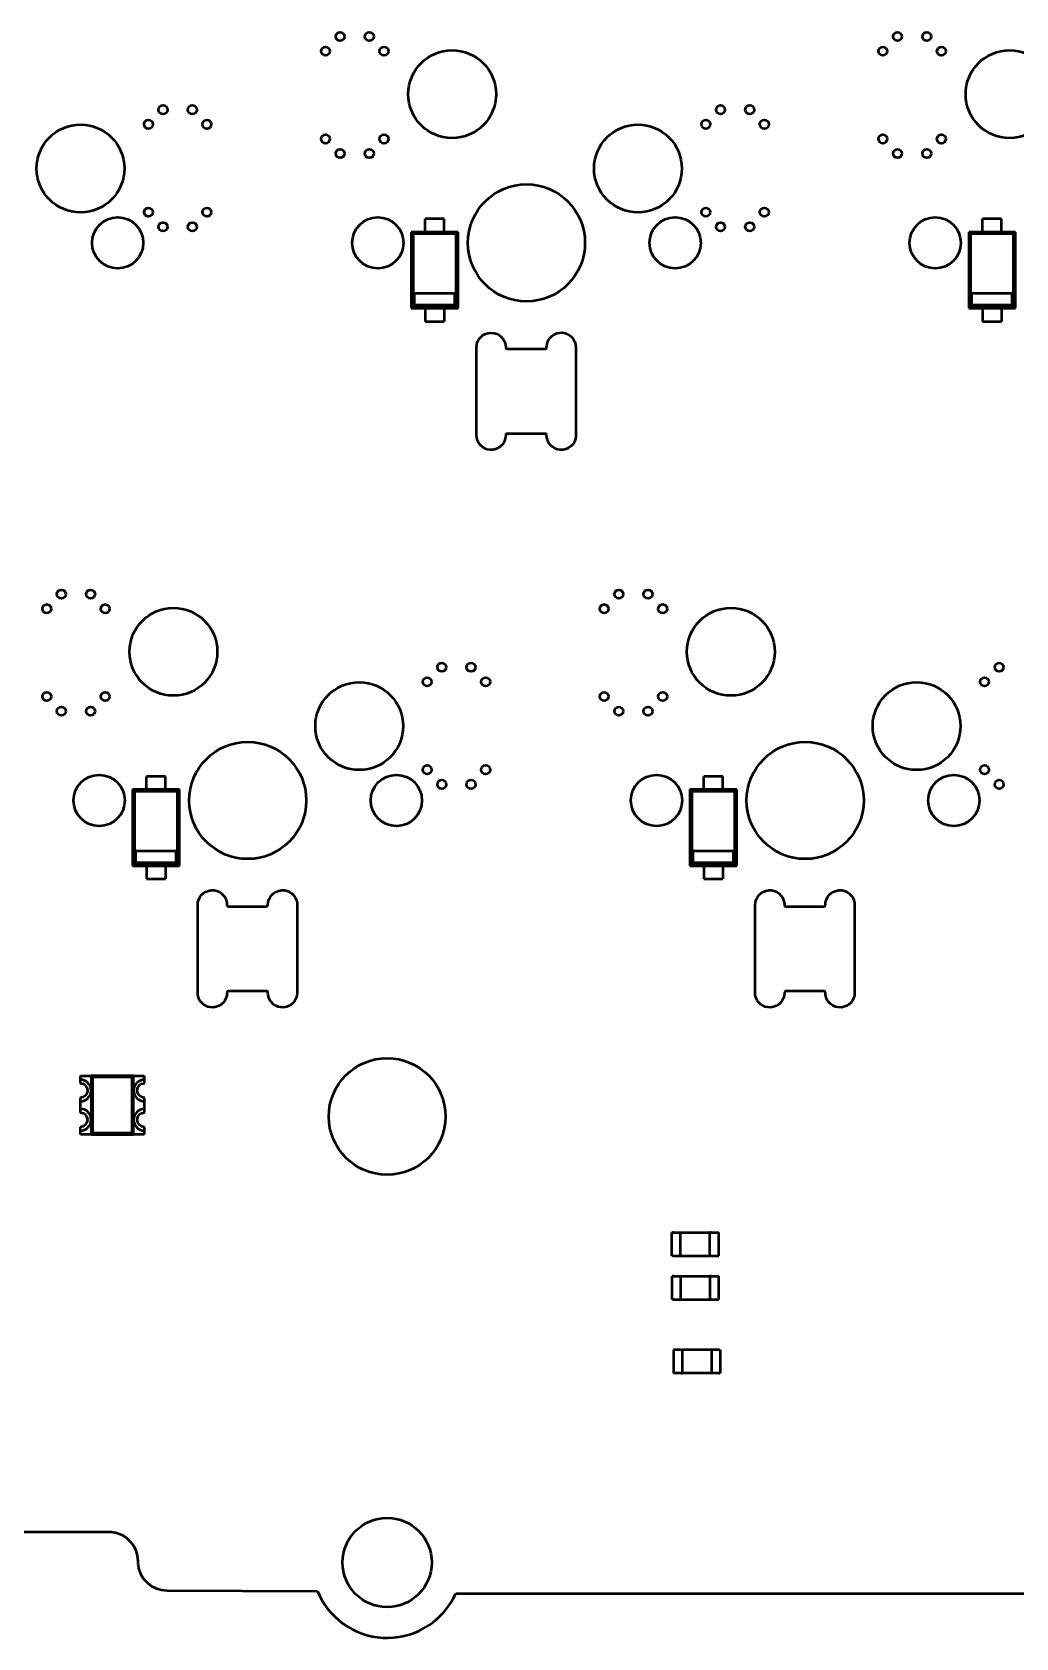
# Model space of a CAD drawing. Header units: millimetres. Extents: x 43 to 387, y 137 to 261.
# Drawn here: x 176.5 to 210.1, y 137.4 to 192.2 of the extents above; entities that cross this region are included whole.
import ezdxf

# ---------------------------------------------------------------- set-up
doc = ezdxf.new("R2010")
doc.units = ezdxf.units.MM
doc.header["$LTSCALE"] = 0.75
doc.layers.add('Visible', color=7, linetype='Continuous', lineweight=50)

msp = doc.modelspace()

# ---------------------------------------------------------------- linework, layer by layer
at = {"layer": 'Visible', "extrusion": (0, 0, -1)}
for p, q in [((190.555, 185.836), (189.905, 185.836)), ((189.905, 185.386), (189.905, 185.836)), ((190.555, 185.386), (190.555, 185.836)), ((209.605, 185.836), (208.955, 185.836)), ((208.955, 185.386), (208.955, 185.836)), ((209.605, 185.386), (209.605, 185.836)), ((189.905, 185.386), (189.43, 185.386)), ((189.43, 185.386), (189.493, 185.323)), ((189.43, 185.386), (189.43, 182.786)), ((190.967, 185.323), (189.493, 185.323)), ((189.493, 185.323), (189.493, 182.849)), ((190.555, 185.386), (189.905, 185.386)), ((191.03, 185.386), (190.555, 185.386)), ((191.03, 185.386), (190.967, 185.323)), ((190.967, 182.849), (190.967, 185.323)), ((191.03, 182.786), (191.03, 185.386)), ((208.955, 185.386), (208.48, 185.386)), ((208.48, 185.386), (208.543, 185.323)), ((208.48, 185.386), (208.48, 182.786)), ((210.017, 185.323), (208.543, 185.323)), ((208.543, 185.323), (208.543, 182.849)), ((209.605, 185.386), (208.955, 185.386)), ((210.08, 185.386), (209.605, 185.386)), ((210.08, 185.386), (210.017, 185.323)), ((210.017, 182.849), (210.017, 185.323)), ((210.08, 182.786), (210.08, 185.386)), ((189.543, 183.299), (190.917, 183.299)), ((189.543, 182.899), (189.543, 183.299)), ((190.917, 182.899), (190.917, 183.299)), ((208.593, 183.299), (209.967, 183.299)), ((208.593, 182.899), (208.593, 183.299)), ((209.967, 182.899), (209.967, 183.299)), ((189.43, 182.786), (189.493, 182.849)), ((189.43, 182.786), (189.905, 182.786)), ((189.493, 182.849), (190.967, 182.849)), ((189.543, 182.899), (190.917, 182.899)), ((189.905, 182.786), (190.555, 182.786)), ((189.905, 182.786), (189.905, 182.336)), ((190.555, 182.786), (191.03, 182.786)), ((190.555, 182.786), (190.555, 182.336)), ((191.03, 182.786), (190.967, 182.849)), ((208.48, 182.786), (208.543, 182.849)), ((208.48, 182.786), (208.955, 182.786)), ((208.543, 182.849), (210.017, 182.849)), ((208.593, 182.899), (209.967, 182.899)), ((208.955, 182.786), (209.605, 182.786)), ((208.955, 182.786), (208.955, 182.336)), ((209.605, 182.786), (210.08, 182.786)), ((209.605, 182.786), (209.605, 182.336)), ((210.08, 182.786), (210.017, 182.849)), ((189.905, 182.336), (190.555, 182.336)), ((208.955, 182.336), (209.605, 182.336)), ((191.657, 178.448), (191.657, 181.448)), ((192.657, 181.448), (192.659, 181.428)), ((192.707, 181.398), (194.007, 181.398)), ((194.007, 181.398), (194.027, 181.4)), ((194.057, 181.448), (194.06, 181.52)), ((195.057, 181.448), (195.057, 178.448)), ((192.657, 178.448), (192.655, 178.377)), ((192.707, 178.498), (192.687, 178.496)), ((194.007, 178.498), (192.707, 178.498)), ((194.057, 178.448), (194.055, 178.468)), ((195.057, 178.448), (195.055, 178.377)), ((181.03, 166.786), (180.38, 166.786)), ((180.38, 166.336), (180.38, 166.786)), ((181.03, 166.336), (181.03, 166.786)), ((200.08, 166.786), (199.43, 166.786)), ((199.43, 166.336), (199.43, 166.786)), ((200.08, 166.336), (200.08, 166.786)), ((180.38, 166.336), (179.905, 166.336)), ((179.905, 166.336), (179.968, 166.273)), ((179.905, 166.336), (179.905, 163.736)), ((181.442, 166.273), (179.968, 166.273)), ((179.968, 166.273), (179.968, 163.799)), ((181.03, 166.336), (180.38, 166.336)), ((181.505, 166.336), (181.03, 166.336)), ((181.505, 166.336), (181.442, 166.273)), ((181.442, 163.799), (181.442, 166.273)), ((181.505, 163.736), (181.505, 166.336)), ((199.43, 166.336), (198.955, 166.336)), ((198.955, 166.336), (199.018, 166.273)), ((198.955, 166.336), (198.955, 163.736)), ((200.492, 166.273), (199.018, 166.273)), ((199.018, 166.273), (199.018, 163.799)), ((200.08, 166.336), (199.43, 166.336)), ((200.555, 166.336), (200.08, 166.336)), ((200.555, 166.336), (200.492, 166.273)), ((200.492, 163.799), (200.492, 166.273)), ((200.555, 163.736), (200.555, 166.336)), ((180.018, 164.249), (181.392, 164.249)), ((180.018, 163.849), (180.018, 164.249)), ((181.392, 163.849), (181.392, 164.249)), ((199.068, 164.249), (200.442, 164.249)), ((199.068, 163.849), (199.068, 164.249)), ((200.442, 163.849), (200.442, 164.249)), ((179.905, 163.736), (179.968, 163.799)), ((179.905, 163.736), (180.38, 163.736)), ((179.968, 163.799), (181.442, 163.799)), ((180.018, 163.849), (181.392, 163.849)), ((180.38, 163.736), (181.03, 163.736)), ((180.38, 163.736), (180.38, 163.286)), ((181.03, 163.736), (181.505, 163.736)), ((181.03, 163.736), (181.03, 163.286)), ((181.505, 163.736), (181.442, 163.799)), ((198.955, 163.736), (199.018, 163.799)), ((198.955, 163.736), (199.43, 163.736)), ((199.018, 163.799), (200.492, 163.799)), ((199.068, 163.849), (200.442, 163.849)), ((199.43, 163.736), (200.08, 163.736)), ((199.43, 163.736), (199.43, 163.286)), ((200.08, 163.736), (200.555, 163.736)), ((200.08, 163.736), (200.08, 163.286)), ((200.555, 163.736), (200.492, 163.799)), ((180.38, 163.286), (181.03, 163.286)), ((199.43, 163.286), (200.08, 163.286)), ((182.132, 159.398), (182.132, 162.398)), ((183.13, 162.47), (183.132, 162.398)), ((185.53, 162.47), (185.532, 162.398)), ((185.532, 162.398), (185.532, 159.398)), ((201.182, 159.398), (201.182, 162.398)), ((202.18, 162.47), (202.182, 162.398)), ((203.58, 162.378), (203.582, 162.398)), ((204.58, 162.47), (204.582, 162.398)), ((204.582, 162.398), (204.582, 159.398)), ((183.162, 162.35), (183.182, 162.348)), ((183.182, 162.348), (184.482, 162.348)), ((202.212, 162.35), (202.232, 162.348)), ((202.232, 162.348), (203.532, 162.348)), ((182.135, 159.327), (182.132, 159.398)), ((183.134, 159.418), (183.132, 159.398)), ((184.482, 159.448), (183.182, 159.448)), ((184.502, 159.446), (184.482, 159.448)), ((184.535, 159.327), (184.532, 159.398)), ((201.185, 159.327), (201.182, 159.398)), ((202.184, 159.418), (202.182, 159.398)), ((203.532, 159.448), (202.232, 159.448)), ((203.552, 159.446), (203.532, 159.448)), ((203.585, 159.327), (203.582, 159.398)), ((178.127, 156.433), (178.117, 156.433)), ((178.117, 156.433), (178.117, 156.308)), ((178.127, 156.558), (180.307, 156.558)), ((178.127, 156.433), (178.127, 156.558)), ((178.541, 156.509), (178.492, 156.558)), ((178.492, 156.558), (178.492, 154.558)), ((179.942, 156.558), (178.492, 156.558)), ((178.541, 156.509), (178.541, 154.607)), ((179.893, 156.509), (178.541, 156.509)), ((179.893, 156.509), (179.942, 156.558)), ((179.893, 154.607), (179.893, 156.509)), ((179.942, 155.064), (179.942, 156.558)), ((180.307, 156.558), (180.307, 156.433)), ((180.307, 156.433), (180.317, 156.433)), ((180.317, 156.308), (180.317, 156.433)), ((178.117, 155.808), (178.117, 155.683)), ((178.127, 155.683), (178.117, 155.683)), ((178.127, 155.433), (178.117, 155.433)), ((178.117, 155.433), (178.117, 155.308)), ((178.127, 155.433), (178.127, 155.683)), ((180.307, 155.683), (180.307, 155.433)), ((180.307, 155.683), (180.317, 155.683)), ((180.317, 155.433), (180.307, 155.433)), ((180.317, 155.683), (180.317, 155.808)), ((180.317, 155.308), (180.317, 155.433)), ((178.117, 154.808), (178.117, 154.683)), ((179.942, 154.558), (179.942, 155.052)), ((180.317, 154.683), (180.317, 154.808)), ((178.127, 154.683), (178.117, 154.683)), ((178.127, 154.558), (178.127, 154.683)), ((180.307, 154.558), (178.127, 154.558)), ((178.541, 154.607), (178.492, 154.558)), ((178.492, 154.558), (179.942, 154.558)), ((178.541, 154.607), (179.893, 154.607)), ((179.893, 154.607), (179.942, 154.558)), ((180.307, 154.683), (180.307, 154.558)), ((180.307, 154.683), (180.317, 154.683)), ((198.337, 150.408), (198.337, 151.208)), ((198.382, 151.208), (198.337, 151.208)), ((198.382, 151.208), (198.592, 151.208)), ((198.592, 151.208), (198.637, 151.208)), ((198.637, 150.408), (198.637, 151.208)), ((198.637, 151.208), (199.637, 151.208)), ((199.682, 151.208), (199.637, 151.208)), ((199.637, 150.408), (199.637, 151.208)), ((199.682, 151.208), (199.892, 151.208)), ((199.892, 151.208), (199.937, 151.208)), ((199.937, 150.408), (199.937, 151.208)), ((198.382, 150.408), (198.337, 150.408)), ((198.382, 150.408), (198.592, 150.408)), ((198.592, 150.408), (198.637, 150.408)), ((198.637, 150.408), (199.637, 150.408)), ((199.682, 150.408), (199.637, 150.408)), ((199.682, 150.408), (199.892, 150.408)), ((199.892, 150.408), (199.937, 150.408)), ((198.342, 148.918), (198.342, 149.718)), ((198.387, 149.718), (198.342, 149.718)), ((198.387, 149.718), (198.597, 149.718)), ((198.597, 149.718), (198.642, 149.718)), ((198.642, 148.918), (198.642, 149.718)), ((198.642, 149.718), (199.642, 149.718)), ((199.687, 149.718), (199.642, 149.718)), ((199.642, 148.918), (199.642, 149.718)), ((199.687, 149.718), (199.897, 149.718)), ((199.897, 149.718), (199.942, 149.718)), ((199.942, 148.918), (199.942, 149.718)), ((198.387, 148.918), (198.342, 148.918)), ((198.387, 148.918), (198.597, 148.918)), ((198.597, 148.918), (198.642, 148.918)), ((198.642, 148.918), (199.642, 148.918)), ((199.687, 148.918), (199.642, 148.918)), ((199.687, 148.918), (199.897, 148.918)), ((199.897, 148.918), (199.942, 148.918)), ((198.437, 147.198), (198.392, 147.198)), ((198.392, 147.198), (198.392, 146.398)), ((198.647, 147.198), (198.437, 147.198)), ((198.647, 147.198), (198.692, 147.198)), ((199.692, 147.198), (198.692, 147.198)), ((198.692, 147.198), (198.692, 146.398)), ((199.737, 147.198), (199.692, 147.198)), ((199.692, 147.198), (199.692, 146.398)), ((199.947, 147.198), (199.737, 147.198)), ((199.947, 147.198), (199.992, 147.198)), ((199.992, 147.198), (199.992, 146.398)), ((198.437, 146.398), (198.392, 146.398)), ((198.647, 146.398), (198.437, 146.398)), ((198.647, 146.398), (198.692, 146.398)), ((199.692, 146.398), (198.692, 146.398)), ((199.737, 146.398), (199.692, 146.398)), ((199.947, 146.398), (199.737, 146.398)), ((199.947, 146.398), (199.992, 146.398)), ((171.789, 140.979), (179.083, 140.979)), ((179.083, 140.979), (179.181, 140.976)), ((180.083, 139.979), (180.085, 139.88)), ((181.089, 138.979), (186.229, 138.953)), ((186.229, 138.953), (186.291, 138.808)), ((190.949, 138.869), (300.48, 138.906))]:
    msp.add_line(p, q, dxfattribs=at)
at = {"layer": 'Visible'}
for centre, radius in [((186.997, 192.068), 0.15), ((187.997, 192.068), 0.15), ((206.047, 192.068), 0.15), ((207.047, 192.068), 0.15), ((186.497, 191.568), 0.15), ((188.497, 191.568), 0.15), ((190.827, 190.098), 1.5), ((205.547, 191.568), 0.15), ((207.547, 191.568), 0.15), ((209.877, 190.098), 1.5), ((180.947, 189.568), 0.15), ((181.947, 189.568), 0.15), ((199.997, 189.568), 0.15), ((200.997, 189.568), 0.15), ((178.127, 187.558), 1.5), ((180.447, 189.068), 0.15), ((182.447, 189.068), 0.15), ((197.177, 187.558), 1.5), ((199.497, 189.068), 0.15), ((201.497, 189.068), 0.15), ((186.497, 188.568), 0.15), ((186.997, 188.068), 0.15), ((187.997, 188.068), 0.15), ((188.497, 188.568), 0.15), ((205.547, 188.568), 0.15), ((206.047, 188.068), 0.15), ((207.047, 188.068), 0.15), ((207.547, 188.568), 0.15), ((193.367, 185.018), 2), ((180.447, 186.068), 0.15), ((182.447, 186.068), 0.15), ((199.497, 186.068), 0.15), ((201.497, 186.068), 0.15), ((179.397, 185.018), 0.875), ((180.947, 185.568), 0.15), ((181.947, 185.568), 0.15), ((188.287, 185.018), 0.875), ((198.447, 185.018), 0.875), ((199.997, 185.568), 0.15), ((200.997, 185.568), 0.15), ((207.337, 185.018), 0.875), ((177.472, 173.018), 0.15), ((178.472, 173.018), 0.15), ((196.522, 173.018), 0.15), ((197.522, 173.018), 0.15), ((176.972, 172.518), 0.15), ((178.972, 172.518), 0.15), ((181.302, 171.048), 1.5), ((196.022, 172.518), 0.15), ((198.022, 172.518), 0.15), ((200.352, 171.048), 1.5), ((190.472, 170.518), 0.15), ((191.472, 170.518), 0.15), ((209.522, 170.518), 0.15), ((189.972, 170.018), 0.15), ((191.972, 170.018), 0.15), ((209.022, 170.018), 0.15), ((176.972, 169.518), 0.15), ((178.972, 169.518), 0.15), ((187.652, 168.508), 1.5), ((196.022, 169.518), 0.15), ((198.022, 169.518), 0.15), ((206.702, 168.508), 1.5), ((177.472, 169.018), 0.15), ((178.472, 169.018), 0.15), ((196.522, 169.018), 0.15), ((197.522, 169.018), 0.15), ((183.842, 165.968), 2), ((202.892, 165.968), 2), ((178.762, 165.968), 0.875), ((188.922, 165.968), 0.875), ((189.972, 167.018), 0.15), ((191.972, 167.018), 0.15), ((197.812, 165.968), 0.875), ((207.972, 165.968), 0.875), ((209.022, 167.018), 0.15), ((190.472, 166.518), 0.15), ((191.472, 166.518), 0.15), ((209.522, 166.518), 0.15), ((188.605, 155.171), 1.994), ((188.605, 139.931), 1.524)]:
    msp.add_circle(centre, radius, dxfattribs=at)
at = {"layer": 'Visible', "extrusion": (0, 0, -1)}
for centre, radius, start, end in [((-192.157, 181.448), 0.5, 0, 180), ((-194.556, 181.45), 0.501, 8.0344, 180.1684), ((-192.158, 178.447), 0.501, 188.0344, 0.1684), ((-194.558, 178.447), 0.501, 188.0344, 0.1684), ((-182.633, 162.4), 0.501, 359.8316, 171.9656), ((-185.033, 162.4), 0.501, 359.8316, 171.9656), ((-201.683, 162.4), 0.501, 359.8316, 171.9656), ((-204.083, 162.4), 0.501, 359.8316, 171.9656), ((-182.631, 159.397), 0.501, 179.8316, 351.9656), ((-185.031, 159.397), 0.501, 179.8316, 351.9656), ((-201.681, 159.397), 0.501, 179.8316, 351.9656), ((-204.081, 159.397), 0.501, 179.8316, 351.9656), ((-178.117, 156.058), 0.25, 90, 270), ((-180.317, 156.058), 0.25, 270, 90), ((-178.117, 155.058), 0.25, 90, 270), ((-180.317, 155.058), 0.25, 270, 90), ((-179.086, 139.984), 0.997, 95.5052, 180.2839)]:
    msp.add_arc(centre, radius, start, end, dxfattribs=at)
at = {"layer": 'Visible'}
for centre, radius, start, end in [((192.703, 181.445), 0.0465, 200.4231, 275.5364), ((194.011, 181.444), 0.0465, 290.4231, 5.5364), ((192.704, 178.453), 0.0465, 110.4231, 185.5364), ((194.012, 178.452), 0.0465, 20.4231, 95.5364), ((183.179, 162.394), 0.0465, 174.4636, 249.5769), ((184.482, 162.398), 0.05, 270.0013, 359.9987), ((202.229, 162.394), 0.0465, 174.4636, 249.5769), ((203.537, 162.395), 0.0465, 264.4636, 339.5769), ((183.178, 159.402), 0.0465, 84.4636, 159.5769), ((184.486, 159.403), 0.0465, 354.4636, 69.5769), ((202.228, 159.402), 0.0465, 84.4636, 159.5769), ((203.536, 159.403), 0.0465, 354.4636, 69.5769), ((178.117, 156.058), 0.375, 270, 90), ((180.317, 156.058), 0.375, 90, 270), ((178.117, 155.058), 0.375, 270, 90), ((180.317, 155.058), 0.375, 91.5275, 268.4725), ((181.078, 139.976), 0.998, 185.5354, 270.5964), ((188.606, 139.926), 2.571, 205.7884, 335.7208)]:
    msp.add_arc(centre, radius, start, end, dxfattribs=at)

doc.saveas('drawing.dxf')
